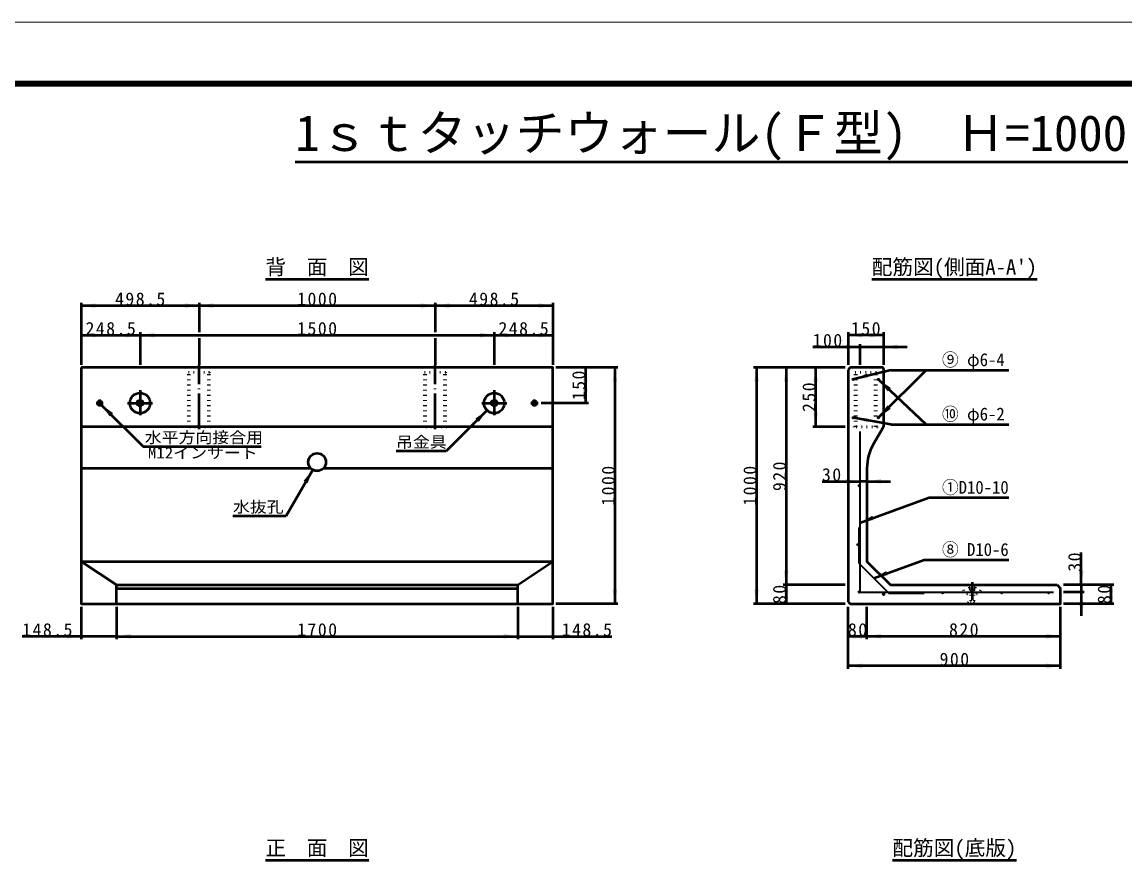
# Model space of a CAD drawing. Units: millimetres, scale not verified, with parts at other scales. Extents: x -2102 to 2102, y -1485 to 1485.
# Drawn here: x -1168 to 700, y 56 to 1485 of the extents above; entities that cross this region are included whole.
import ezdxf
from ezdxf.enums import TextEntityAlignment as Align

# ---------------------------------------------------------------- set-up
doc = ezdxf.new("R2010")
doc.units = ezdxf.units.MM
doc.header["$LTSCALE"] = 5
doc.linetypes.add('DOTTED', pattern=[1.75, 0.25, -1.5])
doc.linetypes.add('LONG_DASHED_DOTTED', pattern=[15.25, 12, -1.5, 0.25, -1.5])
doc.layers.add('0-0_V-nasSTD', color=7, linetype='Continuous', lineweight=50)
doc.styles.add('ＭＳ ゴシック', font='')
doc.styles.get('ＭＳ ゴシック').set_extended_font_data('MS Gothic')

msp = doc.modelspace()

# ---------------------------------------------------------------- linework, layer by layer
at = {"layer": '0-0_V-nasSTD'}
for p, q in [((-705.024, 1248.465), (705.024, 1248.465)), ((-755.606, 1049.781), (-580.606, 1049.781)), ((271.294, 1049.781), (551.294, 1049.781)), ((-1067.506, 1009.781), (-1067.506, 904.781)), ((-868.106, 1009.781), (-868.106, 959.781)), ((-468.106, 1009.781), (-468.106, 959.781)), ((-268.706, 1009.781), (-268.706, 904.781)), ((-1067.506, 1004.781), (-868.106, 1004.781)), ((-868.106, 1004.781), (-468.106, 1004.781)), ((-468.106, 1004.781), (-268.706, 1004.781)), ((-1067.506, 954.781), (-968.106, 954.781)), ((-968.106, 959.781), (-968.106, 904.781)), ((-968.106, 954.781), (-368.106, 954.781)), ((-368.106, 959.781), (-368.106, 904.781)), ((-368.106, 954.781), (-268.706, 954.781)), ((231.294, 959.781), (231.294, 904.781)), ((291.294, 954.781), (231.294, 954.781)), ((291.294, 959.781), (291.294, 904.781)), ((-868.106, 949.781), (-868.106, 904.781)), ((-468.106, 949.781), (-468.106, 904.781)), ((171.294, 934.781), (251.294, 934.781)), ((251.294, 939.781), (251.294, 904.781)), ((251.294, 934.781), (291.294, 934.781)), ((291.294, 934.781), (331.294, 934.781)), ((-158.706, 899.781), (-263.706, 899.781)), ((-213.706, 899.781), (-213.706, 839.781)), ((-163.706, 899.781), (-163.706, 499.781)), ((226.294, 899.781), (71.294, 899.781)), ((76.294, 899.781), (76.294, 499.781)), ((126.294, 899.781), (126.294, 531.781)), ((176.294, 899.781), (176.294, 799.781)), ((234.894, 899.781), (231.294, 896.181)), ((289.294, 899.781), (234.894, 899.781)), ((291.294, 897.781), (291.294, 799.781)), ((231.294, 896.181), (231.294, 503.381)), ((303.568, 895.781), (241.058, 880.073)), ((363.568, 895.781), (283.543, 815.829)), ((363.568, 803.781), (283.568, 878.959)), ((303.568, 895.781), (503.568, 895.781)), ((-1033.619, 837.094), (-962.908, 766.383)), ((-380.268, 827.618), (-449.342, 758.545)), ((-208.706, 839.781), (-288.706, 839.781)), ((303.568, 803.781), (241.076, 814.773)), ((303.568, 803.781), (503.568, 803.781)), ((-268.706, 799.781), (-1067.506, 799.781)), ((226.294, 799.781), (171.294, 799.781)), ((291.294, 799.781), (274.012, 769.847)), ((-962.908, 766.383), (-762.908, 766.383)), ((-449.342, 758.545), (-534.342, 758.545)), ((-1067.506, 729.847), (-679.346, 729.847)), ((-656.866, 729.847), (-268.706, 729.847)), ((-675.606, 726.79), (-720.606, 648.848)), ((187.294, 707.25), (251.294, 707.25)), ((263.294, 707.25), (251.294, 707.25)), ((263.294, 707.25), (251.294, 707.25)), ((263.294, 707.25), (303.294, 707.25)), ((251.294, 636.995), (368.568, 679.679)), ((368.568, 679.679), (503.568, 679.679)), ((-810.606, 648.848), (-720.606, 648.848)), ((626.294, 531.781), (626.294, 586.781)), ((-1067.506, 571.781), (-268.706, 571.781)), ((-1067.506, 571.781), (-1008.106, 531.781)), ((-328.106, 531.781), (-268.706, 571.781)), ((274.809, 543.295), (360.083, 574.333)), ((360.083, 574.333), (503.568, 574.333)), ((-1008.106, 531.781), (-328.106, 531.781)), ((-1008.106, 499.781), (-1008.106, 531.781)), ((-1008.106, 525.781), (-328.106, 525.781)), ((-328.106, 499.781), (-328.106, 531.781)), ((226.294, 531.781), (121.294, 531.781)), ((126.294, 531.781), (126.294, 499.781)), ((303.294, 531.781), (585.294, 531.781)), ((585.294, 531.781), (591.294, 525.781)), ((681.294, 531.781), (596.294, 531.781)), ((626.294, 531.781), (626.294, 519.781)), ((676.294, 531.781), (676.294, 499.781)), ((631.294, 519.781), (596.294, 519.781)), ((626.294, 519.781), (626.294, 479.781)), ((-1067.506, 494.781), (-1067.506, 439.781)), ((-1008.106, 494.781), (-1008.106, 439.781)), ((-328.106, 494.781), (-328.106, 439.781)), ((-268.706, 494.781), (-268.706, 439.781)), ((-158.706, 499.781), (-263.706, 499.781)), ((226.294, 499.781), (71.294, 499.781)), ((231.294, 503.381), (234.894, 499.781)), ((231.294, 389.781), (231.294, 494.781)), ((263.294, 439.781), (263.294, 494.781)), ((591.294, 389.781), (591.294, 494.781)), ((681.294, 499.781), (596.294, 499.781)), ((-1067.506, 444.781), (-1167.506, 444.781)), ((-1008.106, 444.781), (-1067.506, 444.781)), ((-268.706, 444.781), (-168.706, 444.781)), ((263.294, 444.781), (231.294, 444.781)), ((591.294, 394.781), (231.294, 394.781)), ((-755.606, 65.981), (-580.606, 65.981)), ((306.294, 65.981), (516.294, 65.981))]:
    msp.add_line(p, q, dxfattribs=at)
at = {"layer": '0-0_V-nasSTD', "linetype": 'DOTTED'}
for p, q in [((-889.106, 899.781), (-886.106, 891.781)), ((-850.106, 891.781), (-847.106, 899.781)), ((-489.106, 899.781), (-486.106, 891.781)), ((-450.106, 891.781), (-447.106, 899.781)), ((240.294, 899.781), (243.294, 891.781)), ((279.294, 891.781), (282.294, 899.781)), ((-886.106, 799.781), (-886.106, 891.781)), ((-850.106, 891.781), (-886.106, 891.781)), ((-884.106, 799.781), (-884.106, 891.781)), ((-852.106, 799.781), (-852.106, 891.781)), ((-850.106, 799.781), (-850.106, 891.781)), ((-486.106, 799.781), (-486.106, 891.781)), ((-450.106, 891.781), (-486.106, 891.781)), ((-484.106, 799.781), (-484.106, 891.781)), ((-452.106, 799.781), (-452.106, 891.781)), ((-450.106, 799.781), (-450.106, 891.781)), ((243.294, 799.781), (243.294, 891.781)), ((279.294, 891.781), (243.294, 891.781)), ((245.294, 799.781), (245.294, 891.781)), ((277.294, 799.781), (277.294, 891.781)), ((279.294, 799.781), (279.294, 891.781)), ((-848.106, 799.781), (-888.106, 799.781)), ((-888.106, 798.981), (-888.106, 799.781)), ((-848.106, 798.981), (-888.106, 798.981)), ((-852.106, 799.781), (-884.106, 799.781)), ((-848.106, 798.981), (-848.106, 799.781)), ((-448.106, 799.781), (-488.106, 799.781)), ((-488.106, 798.981), (-488.106, 799.781)), ((-448.106, 798.981), (-488.106, 798.981)), ((-452.106, 799.781), (-484.106, 799.781)), ((-452.106, 799.781), (-484.106, 799.781)), ((-448.106, 798.981), (-448.106, 799.781)), ((281.294, 799.781), (241.294, 799.781)), ((241.294, 798.981), (241.294, 799.781)), ((281.294, 798.981), (241.294, 798.981)), ((281.294, 798.981), (281.294, 799.781)), ((436.294, 527.781), (446.294, 527.781)), ((436.294, 527.781), (436.294, 524.981)), ((436.294, 524.981), (438.494, 523.781)), ((436.294, 524.981), (446.294, 524.981)), ((438.494, 523.781), (438.494, 503.781)), ((438.494, 523.781), (444.094, 523.781)), ((444.094, 523.781), (446.294, 524.981)), ((444.094, 523.781), (444.094, 503.781)), ((446.294, 527.781), (446.294, 524.981)), ((434.294, 501.781), (438.494, 503.781)), ((434.294, 501.781), (434.294, 500.581)), ((434.294, 501.781), (448.294, 501.781)), ((434.294, 500.581), (448.294, 500.581)), ((438.494, 503.781), (444.094, 503.781)), ((444.094, 503.781), (448.294, 501.781)), ((448.294, 501.781), (448.294, 500.581))]:
    msp.add_line(p, q, dxfattribs=at)
at = {"layer": '0-0_V-nasSTD', "linetype": 'LONG_DASHED_DOTTED'}
for p, q in [((-868.106, 795.781), (-868.106, 903.781)), ((-468.106, 795.781), (-468.106, 903.781)), ((-968.106, 861.581), (-968.106, 819.181)), ((-368.106, 861.581), (-368.106, 819.181)), ((-1036.306, 833.781), (-1036.306, 845.781)), ((-299.906, 833.781), (-299.906, 845.781)), ((-1042.306, 839.781), (-1030.306, 839.781)), ((-989.306, 839.781), (-946.906, 839.781)), ((-389.306, 839.781), (-346.906, 839.781)), ((-305.906, 839.781), (-293.906, 839.781)), ((441.294, 536.781), (441.294, 506.781))]:
    msp.add_line(p, q, dxfattribs=at)
at = {"layer": '0-0_V-nasSTD', "lineweight": 35}
for p, q in [((249.294, 628.81), (249.294, 568.81)), ((249.294, 568.81), (300.323, 517.781)), ((300.323, 517.781), (360.323, 517.781))]:
    msp.add_line(p, q, dxfattribs=at)
at = {"layer": '0-0_V-nasSTD', "lineweight": 18}
for points in [[(-2102.5, -1485), (-2102.5, 1485), (2102.5, 1485), (2102.5, -1485)], [(-2002.5, -1385), (-2002.5, 1385), (2002.5, 1385), (2002.5, -1385)]]:
    msp.add_lwpolyline(points, close=True, dxfattribs=at)
at = {"layer": '0-0_V-nasSTD', "lineweight": 100}
msp.add_lwpolyline([(1997.5, -1380), (1997.5, 1380), (-1997.5, 1380)], dxfattribs=at)
at = {"layer": '0-0_V-nasSTD'}
msp.add_lwpolyline([(-1067.506, 899.781), (-1067.506, 499.781), (-268.706, 499.781), (-268.706, 899.781)], close=True, dxfattribs=at)
at = {"layer": '0-0_V-nasSTD', "lineweight": 35}
msp.add_lwpolyline([(251.294, 791.781), (251.294, 519.781), (579.294, 519.781)], dxfattribs=at)
at = {"layer": '0-0_V-nasSTD'}
for points in [[(263.294, 729.847), (263.294, 571.781), (303.294, 531.781)], [(234.894, 499.781), (591.294, 499.781), (591.294, 525.781)], [(-1008.106, 444.781), (-328.106, 444.781), (-268.706, 444.781)], [(591.294, 444.781), (263.294, 444.781), (231.294, 444.781)]]:
    msp.add_lwpolyline(points, dxfattribs=at)
at = {"layer": '0-0_V-nasSTD', "lineweight": 35}
for centre in [(239.894, 879.781), (282.694, 879.781), (239.894, 814.981), (282.694, 814.981), (250.094, 699.781), (248.094, 599.781), (250.094, 519.781), (291.294, 515.781), (391.294, 518.581), (491.294, 518.581), (571.294, 518.581)]:
    msp.add_circle(centre, 1.2, dxfattribs=at)
at = {"layer": '0-0_V-nasSTD'}
for centre, radius in [((-1036.306, 839.781), 3.8), ((-1036.306, 839.781), 2.4), ((-1036.306, 839.781), 2), ((-968.106, 839.781), 17.2), ((-968.106, 839.781), 5), ((-368.106, 839.781), 17.2), ((-368.106, 839.781), 5), ((-299.906, 839.781), 3.8), ((-299.906, 839.781), 2.4), ((-299.906, 839.781), 2), ((-668.106, 739.781), 15)]:
    msp.add_circle(centre, radius, dxfattribs=at)
for centre, radius, start, end in [((289.294, 897.781), 2, 0, 90), ((343.294, 729.847), 80, 150, 180)]:
    msp.add_arc(centre, radius, start, end, dxfattribs=at)
at = {"layer": '0-0_V-nasSTD', "linetype": 'DOTTED'}
msp.add_arc((441.294, 531.781), 17.2, 180, 0, dxfattribs=at)
at = {"layer": '0-0_V-nasSTD'}
for points in [[(-1067.506, 1004.781), (-1043.506, 1004.781), (-1043.506, 1008.781)], [(-892.106, 1004.781), (-892.106, 1008.781), (-868.106, 1004.781)], [(-868.106, 1004.781), (-844.106, 1004.781), (-844.106, 1008.781)], [(-492.106, 1004.781), (-492.106, 1008.781), (-468.106, 1004.781)], [(-468.106, 1004.781), (-444.106, 1004.781), (-444.106, 1008.781)], [(-292.706, 1004.781), (-292.706, 1008.781), (-268.706, 1004.781)], [(-1067.506, 1004.781), (-1043.506, 1000.781), (-1043.506, 1004.781)], [(-892.106, 1000.781), (-892.106, 1004.781), (-868.106, 1004.781)], [(-868.106, 1004.781), (-844.106, 1000.781), (-844.106, 1004.781)], [(-492.106, 1000.781), (-492.106, 1004.781), (-468.106, 1004.781)], [(-468.106, 1004.781), (-444.106, 1000.781), (-444.106, 1004.781)], [(-292.706, 1000.781), (-292.706, 1004.781), (-268.706, 1004.781)], [(-1067.506, 954.781), (-1043.506, 954.781), (-1043.506, 958.781)], [(-1067.506, 954.781), (-1043.506, 950.781), (-1043.506, 954.781)], [(-992.106, 954.781), (-992.106, 958.781), (-968.106, 954.781)], [(-992.106, 950.781), (-992.106, 954.781), (-968.106, 954.781)], [(-968.106, 954.781), (-944.106, 954.781), (-944.106, 958.781)], [(-968.106, 954.781), (-944.106, 950.781), (-944.106, 954.781)], [(-392.106, 954.781), (-392.106, 958.781), (-368.106, 954.781)], [(-392.106, 950.781), (-392.106, 954.781), (-368.106, 954.781)], [(-368.106, 954.781), (-344.106, 954.781), (-344.106, 958.781)], [(-368.106, 954.781), (-344.106, 950.781), (-344.106, 954.781)], [(-292.706, 954.781), (-292.706, 958.781), (-268.706, 954.781)], [(-292.706, 950.781), (-292.706, 954.781), (-268.706, 954.781)], [(231.294, 954.781), (255.294, 954.781), (255.294, 958.781)], [(231.294, 954.781), (255.294, 950.781), (255.294, 954.781)], [(267.294, 954.781), (267.294, 958.781), (291.294, 954.781)], [(267.294, 950.781), (267.294, 954.781), (291.294, 954.781)], [(227.294, 934.781), (227.294, 938.781), (251.294, 934.781)], [(227.294, 930.781), (227.294, 934.781), (251.294, 934.781)], [(291.294, 934.781), (315.294, 934.781), (315.294, 938.781)], [(291.294, 934.781), (315.294, 930.781), (315.294, 934.781)], [(-217.706, 875.781), (-213.706, 875.781), (-213.706, 899.781)], [(-213.706, 875.781), (-213.706, 899.781), (-209.706, 875.781)], [(-167.706, 875.781), (-163.706, 875.781), (-163.706, 899.781)], [(-163.706, 875.781), (-163.706, 899.781), (-159.706, 875.781)], [(72.294, 875.781), (76.294, 875.781), (76.294, 899.781)], [(76.294, 875.781), (76.294, 899.781), (80.294, 875.781)], [(122.294, 875.781), (126.294, 875.781), (126.294, 899.781)], [(126.294, 875.781), (126.294, 899.781), (130.294, 875.781)], [(172.294, 875.781), (176.294, 875.781), (176.294, 899.781)], [(176.294, 875.781), (176.294, 899.781), (180.294, 875.781)], [(241.058, 880.073), (263.359, 889.801), (264.334, 885.922)], [(241.058, 880.073), (264.334, 885.922), (265.309, 882.043)], [(283.568, 878.959), (298.319, 859.609), (301.058, 862.523)], [(283.568, 878.959), (301.058, 862.523), (303.797, 865.438)], [(-217.706, 863.781), (-213.706, 839.781), (-213.706, 863.781)], [(-213.706, 839.781), (-213.706, 863.781), (-209.706, 863.781)], [(-1033.619, 837.094), (-1019.477, 817.295), (-1016.648, 820.123)], [(-1033.619, 837.094), (-1016.648, 820.123), (-1013.82, 822.951)], [(-400.067, 813.476), (-397.239, 810.648), (-380.268, 827.618)], [(-397.239, 810.648), (-394.41, 807.819), (-380.268, 827.618)], [(172.294, 823.781), (176.294, 799.781), (176.294, 823.781)], [(176.294, 799.781), (176.294, 823.781), (180.294, 823.781)], [(283.543, 815.829), (297.694, 835.621), (300.521, 832.792)], [(283.543, 815.829), (300.521, 832.792), (303.348, 829.962)], [(241.076, 814.773), (264.02, 806.676), (264.713, 810.615)], [(241.076, 814.773), (264.713, 810.615), (265.406, 814.555)], [(-691.07, 708.006), (-687.606, 706.006), (-675.606, 726.79)], [(-687.606, 706.006), (-684.142, 704.006), (-675.606, 726.79)], [(227.294, 707.25), (227.294, 711.25), (251.294, 707.25)], [(263.294, 707.25), (287.294, 707.25), (287.294, 711.25)], [(227.294, 703.25), (227.294, 707.25), (251.294, 707.25)], [(263.294, 707.25), (287.294, 703.25), (287.294, 707.25)], [(251.294, 636.995), (272.478, 648.962), (273.847, 645.203)], [(251.294, 636.995), (273.847, 645.203), (275.215, 641.444)], [(122.294, 555.781), (126.294, 531.781), (126.294, 555.781)], [(126.294, 531.781), (126.294, 555.781), (130.294, 555.781)], [(274.809, 543.295), (295.993, 555.263), (297.361, 551.504)], [(274.809, 543.295), (297.361, 551.504), (298.729, 547.745)], [(622.294, 555.781), (626.294, 531.781), (626.294, 555.781)], [(626.294, 531.781), (626.294, 555.781), (630.294, 555.781)], [(-167.706, 523.781), (-163.706, 499.781), (-163.706, 523.781)], [(-163.706, 499.781), (-163.706, 523.781), (-159.706, 523.781)], [(72.294, 523.781), (76.294, 499.781), (76.294, 523.781)], [(76.294, 499.781), (76.294, 523.781), (80.294, 523.781)], [(122.294, 507.781), (126.294, 507.781), (126.294, 531.781)], [(122.294, 523.781), (126.294, 499.781), (126.294, 523.781)], [(126.294, 507.781), (126.294, 531.781), (130.294, 507.781)], [(126.294, 499.781), (126.294, 523.781), (130.294, 523.781)], [(672.294, 507.781), (676.294, 507.781), (676.294, 531.781)], [(672.294, 523.781), (676.294, 499.781), (676.294, 523.781)], [(676.294, 507.781), (676.294, 531.781), (680.294, 507.781)], [(676.294, 499.781), (676.294, 523.781), (680.294, 523.781)], [(622.294, 495.781), (626.294, 495.781), (626.294, 519.781)], [(626.294, 495.781), (626.294, 519.781), (630.294, 495.781)], [(-1091.506, 444.781), (-1091.506, 448.781), (-1067.506, 444.781)], [(-1008.106, 444.781), (-984.106, 444.781), (-984.106, 448.781)], [(-352.106, 444.781), (-352.106, 448.781), (-328.106, 444.781)], [(-268.706, 444.781), (-244.706, 444.781), (-244.706, 448.781)], [(231.294, 444.781), (255.294, 444.781), (255.294, 448.781)], [(239.294, 444.781), (239.294, 448.781), (263.294, 444.781)], [(263.294, 444.781), (287.294, 444.781), (287.294, 448.781)], [(567.294, 444.781), (567.294, 448.781), (591.294, 444.781)], [(-1091.506, 440.781), (-1091.506, 444.781), (-1067.506, 444.781)], [(-1008.106, 444.781), (-984.106, 440.781), (-984.106, 444.781)], [(-352.106, 440.781), (-352.106, 444.781), (-328.106, 444.781)], [(-268.706, 444.781), (-244.706, 440.781), (-244.706, 444.781)], [(231.294, 444.781), (255.294, 440.781), (255.294, 444.781)], [(239.294, 440.781), (239.294, 444.781), (263.294, 444.781)], [(263.294, 444.781), (287.294, 440.781), (287.294, 444.781)], [(567.294, 440.781), (567.294, 444.781), (591.294, 444.781)], [(231.294, 394.781), (255.294, 394.781), (255.294, 398.781)], [(231.294, 394.781), (255.294, 390.781), (255.294, 394.781)], [(567.294, 394.781), (567.294, 398.781), (591.294, 394.781)], [(567.294, 390.781), (567.294, 394.781), (591.294, 394.781)]]:
    msp.add_solid(points, dxfattribs=at)

# ---------------------------------------------------------------- texts
at = {"layer": '0-0_V-nasSTD', "style": 'ＭＳ ゴシック'}
for s, height, p in [('1ｓｔタッチウォール(Ｆ型)  Ｈ=1000', 60.81, (-705.024, 1248.465)), ('背\u3000面\u3000図', 25.66, (-755.606, 1049.781)), ("配筋図(側面A-A')", 25.66, (271.294, 1049.781)), ('正\u3000面\u3000図', 25.66, (-755.606, 65.981)), ('配筋図(底版)', 25.66, (306.294, 65.981))]:
    msp.add_text(s, height=height, dxfattribs=at).set_placement(p, align=Align.BOTTOM_LEFT)
for s, height, width, p in [('⑨ φ6-4', 21.85, 0.95, (390.298, 895.781)), ('⑩ φ6-2', 21.85, 0.95, (390.298, 803.781)), ('水平方向接合用', 19.06, 1.1, (-959.908, 766.383)), ('吊金具', 19.06, 1.1, (-534.342, 758.545)), ('M12インサート', 19.06, 1.1, (-954.658, 740.383)), ('①D10-10', 21.85, 0.95, (390.298, 679.679)), ('水抜孔', 19.06, 1.1, (-810.606, 648.848)), ('⑧ D10-6', 21.85, 0.95, (390.298, 574.333))]:
    msp.add_text(s, height=height, dxfattribs=dict(at, width=width)).set_placement(p, align=Align.BOTTOM_LEFT)
at = {"layer": '0-0_V-nasSTD', "char_height": 21.99, "attachment_point": 7, "style": 'ＭＳ ゴシック'}
for s, insert in [('\\T1.17;498.5', (-1010.306, 1004.781)), ('\\T1.17;1000', (-701.856, 1004.781)), ('\\T1.17;498.5', (-410.906, 1004.781)), ('\\T1.17;248.5', (-1060.306, 954.781)), ('\\T1.17;1500', (-701.856, 954.781)), ('\\T1.17;248.5', (-360.906, 954.781)), ('\\T1.17;150', (236.294, 954.781)), ('\\T1.17;100', (171.294, 934.781)), ('\\T1.17;30', (187.044, 707.25)), ('\\T1.17;148.5', (-1167.506, 444.781)), ('\\T1.17;1700', (-701.856, 444.781)), ('\\T1.17;148.5', (-253.706, 444.781)), ('\\T1.17;80', (231.044, 444.781)), ('\\T1.17;820', (402.294, 444.781)), ('\\T1.17;900', (386.294, 394.781))]:
    msp.add_mtext(s, dxfattribs=dict(at, insert=insert))
at = {"layer": '0-0_V-nasSTD', "char_height": 21.99, "attachment_point": 7, "rotation": 90, "style": 'ＭＳ ゴシック'}
for s, insert in [('\\T1.17;150', (-213.706, 844.781)), ('\\T1.17;250', (176.294, 824.781)), ('\\T1.17;1000', (-163.706, 666.031)), ('\\T1.17;1000', (76.294, 666.031)), ('\\T1.17;920', (126.294, 690.781)), ('\\T1.17;30', (626.294, 554.281)), ('\\T1.17;80', (126.294, 499.53)), ('\\T1.17;80', (676.294, 499.53))]:
    msp.add_mtext(s, dxfattribs=dict(at, insert=insert))

doc.saveas('drawing.dxf')
